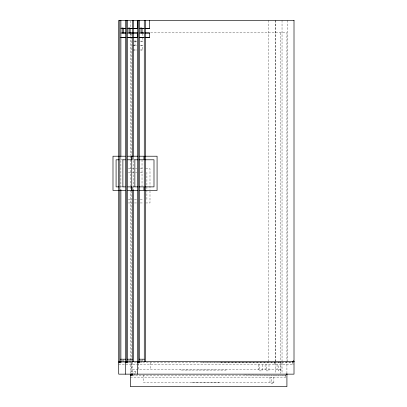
<?xml version="1.0" encoding="UTF-8"?>
<svg xmlns="http://www.w3.org/2000/svg" width="407" height="407" viewBox="0 0 407 407"><rect width="100%" height="100%" fill="white"/><g stroke="black" fill="none" stroke-linecap="round" stroke-linejoin="round"><path stroke-width="0.31" stroke-dasharray="2.04 1.53" d="M121.566 27.864L123.331 27.864M128.373 27.864L130.138 27.864M140.339 27.864L142.104 27.864M150.676 32.85L286.92 32.85L286.92 373.967M134.432 41.102L136.915 41.102M140.634 41.102L142.496 41.102M134.432 41.178L136.915 41.178M140.634 41.178L142.496 41.178L142.496 38.09M133.191 45.447L136.915 45.447M140.634 45.447L142.496 45.447L142.496 50.036L140.634 50.036M133.191 45.523L136.915 45.523M140.634 45.523L142.496 45.523M133.191 49.959L136.915 49.959M140.634 49.959L142.496 49.959M133.191 50.036L136.915 50.036M120.33 159.793L122.146 159.793M132.794 159.793L134.615 159.793M128.337 168.717L136.864 168.717M140.242 168.717L143.289 168.717M145.726 168.717L149.99 168.717L149.99 189.642M128.373 172.293L136.864 172.293M140.232 172.293L143.264 172.293M120.33 186.879L122.146 186.879M132.794 186.879L134.615 186.879M128.373 199.379L132.01 199.379M134.437 199.379L136.864 199.379M140.232 199.379L143.264 199.379M128.337 202.956L131.99 202.956M134.427 202.956L136.864 202.956M140.242 202.956L143.289 202.956M145.726 202.956L149.99 202.956L149.99 190.278M121.428 360.561L123.062 360.561M128.236 360.561L129.864 360.561M140.201 360.561L141.834 360.561M120.345 362.739L124.924 362.739M127.147 362.739L137.088 362.739M139.113 362.739L294.007 362.739M118.712 364.641L294.007 364.641M280.962 369.8L131.756 369.8L131.756 362.739M130.398 371.703L136.574 371.703M131.486 373.061L134.748 373.061L134.748 375.239M132.026 375.239L285.729 375.239M130.398 377.141L286.92 377.141M273.875 382.3L143.442 382.3L143.442 375.239M220.594 362.23L292.918 362.739M201.821 362.23L280.952 362.739M244.592 374.949L285.831 375.239M292.918 362.25L292.918 364.641M287.484 20.35L287.484 362.739M285.831 374.75L285.831 377.141M282.036 20.35L282.036 373.524M280.952 362.25L280.962 370.889L278.413 370.889L278.413 364.641M280.398 32.85L280.398 360.627M280.398 361.263L280.398 373.331M277.065 364.641L277.065 369.8M275.514 20.35L275.514 362.739M275.234 20.35L275.234 373.524M274.145 362.25L274.145 364.641M273.875 377.141L273.875 383.389L271.327 383.389L271.327 377.141M269.978 377.141L269.978 382.3M268.991 364.641L268.991 370.889L266.448 370.889L266.448 364.641M268.712 20.35L268.712 362.739M265.099 364.641L265.099 369.8M262.189 364.641L262.189 370.889L259.646 370.889L259.646 364.641M258.297 364.641L258.297 369.8M226.099 369.8L226.099 370.075L180.153 370.075L180.153 369.8M225.264 369.8L225.264 370.075M221.749 369.8L221.749 370.075M219.012 382.3L219.012 382.575L191.839 382.575L191.839 382.3M218.177 382.3L218.177 382.575M214.662 382.3L214.662 382.575M214.133 369.8L214.133 370.075M213.299 369.8L213.299 370.075M209.783 369.8L209.783 370.075M207.326 369.8L207.326 370.075M206.491 369.8L206.491 370.075M203.271 369.8L203.271 370.075M202.981 369.8L202.981 370.075M199.761 369.8L199.761 370.075M198.926 369.8L198.926 370.075M196.184 382.3L196.184 382.575M192.674 382.3L192.674 382.575M191.305 369.8L191.305 370.075M187.79 369.8L187.79 370.075M186.955 369.8L186.955 370.075M184.503 369.8L184.503 370.075M180.988 369.8L180.988 370.075M150.529 362.739L150.529 369.8M146.907 172.293L146.907 199.379M142.648 359.203L142.648 362.739M142.496 33.527L142.496 37.118M142.023 159.793L142.023 186.248M141.834 361.106L141.834 362.739M138.558 363.37L138.558 369.8M135.562 371.703L135.562 373.468M135.017 40.364L135.017 45.523M133.399 156.924L133.399 189.957M132.921 157.412L132.921 159.793M132.921 186.879L132.921 189.86M132.57 362.53L132.57 373.331M131.486 33.486L131.486 155.449M131.486 191.02L131.486 373.331M130.81 21.027L130.81 28.134M130.81 33.608L130.81 36.798M130.683 359.203L130.683 362.739M130.398 32.85L130.398 155.449M130.398 156.085L130.398 185.938M130.398 186.574L130.398 360.627M130.398 361.263L130.398 373.468M129.864 361.106L129.864 362.739M123.876 359.203L123.876 362.739M123.062 361.106L123.062 362.739M120.889 156.924L120.889 189.957"/><path stroke-width="0.61" d="M293.732 361.182L293.188 361.182L292.918 361.65L293.732 361.182L294.007 361.65L125.519 361.65M293.462 361.106L292.918 361.65L293.6 361.126M122.125 28.602L125.849 28.602M128.933 28.602L137.617 28.602M140.898 28.602L144.002 28.602M145.243 28.602L149.583 28.602M120.889 28.678L125.849 28.678M127.691 28.678L137.617 28.678L137.617 20.482M139.657 28.678L144.002 28.678M145.243 28.678L149.583 28.678L149.583 20.482M122.125 32.947L125.849 32.947M128.933 32.947L137.617 32.947L137.617 37.536L127.691 37.536M140.898 32.947L144.002 32.947M145.243 32.947L149.583 32.947L149.583 37.536L145.243 37.536M120.889 33.023L125.849 33.023M127.691 33.023L137.617 33.023M139.657 33.023L144.002 33.023M145.243 33.023L149.583 33.023M120.889 37.459L125.849 37.459M127.691 37.459L137.617 37.459M139.657 37.459L144.002 37.459M145.243 37.459L149.583 37.459M120.889 37.536L125.849 37.536M139.657 37.536L144.002 37.536M119.088 156.217L112.993 156.217L112.993 190.456L119.088 190.456M119.8 156.217L125.285 156.217M127.722 156.217L137.861 156.217M139.687 156.217L143.951 156.217L143.951 159.793L139.097 159.793M144.892 156.217L157.077 156.217L157.077 190.456L144.892 190.456M119.114 159.793L116.081 159.793L116.081 186.879L119.114 186.879M122.756 159.793L125.31 159.793M127.737 159.793L131.985 159.793L131.985 156.217M134.742 159.793L137.887 159.793M144.892 159.793L153.994 159.793L153.994 186.879L144.892 186.879M122.756 186.879L125.31 186.879M127.737 186.879L131.985 186.879L131.985 190.456M134.742 186.879L137.887 186.879M139.097 186.879L143.951 186.879L143.951 190.456L139.687 190.456M119.8 190.456L125.285 190.456M127.722 190.456L137.861 190.456M120.436 359.203L125.509 359.203M127.371 359.203L132.311 359.203M139.204 359.203L144.276 359.203M118.712 361.65L125.427 361.65M118.712 362.739L120.889 362.739L120.889 189.957M125.519 362.739L127.691 362.739L127.691 20.35M137.485 362.739L139.657 362.739L139.657 20.35M130.398 375.239L132.57 375.239L132.57 373.967M286.92 373.967L286.92 386.65L130.398 386.65L130.398 373.967M145.365 20.35L145.365 361.467M144.276 20.35L144.276 361.467M142.104 28.434L142.104 33.023M141.015 28.678L141.015 33.023M139.113 361.182L139.113 361.65M138.573 20.35L138.573 362.739M137.485 20.35L137.485 374.15M134.854 159.793L134.854 186.879M133.399 20.35L133.399 156.288M133.399 189.957L133.399 361.467M132.311 20.35L132.311 156.288M132.311 189.957L132.311 361.467M132.026 373.88L132.026 374.15M131.766 156.217L131.766 190.456M131.486 373.967L131.486 375.239M130.138 28.434L130.138 33.023M129.05 28.678L129.05 33.023M127.147 361.182L127.147 361.65M126.602 20.35L126.602 362.739M125.519 20.35L125.519 374.15M123.331 28.434L123.331 33.023M122.883 159.793L122.883 186.879M122.248 28.678L122.248 33.023M120.889 20.35L120.889 156.288M120.345 361.182L120.345 361.65M119.8 20.35L119.8 362.739M293.188 361.182A0.544 0.544 0 0 1 294.007 361.65M294.007 20.35L118.712 20.35L118.712 374.15L294.007 374.15L294.007 20.35M286.899 374.008L286.843 373.88A0.544 0.544 0 0 1 286.92 374.15L286.899 374.008"/></g></svg>
